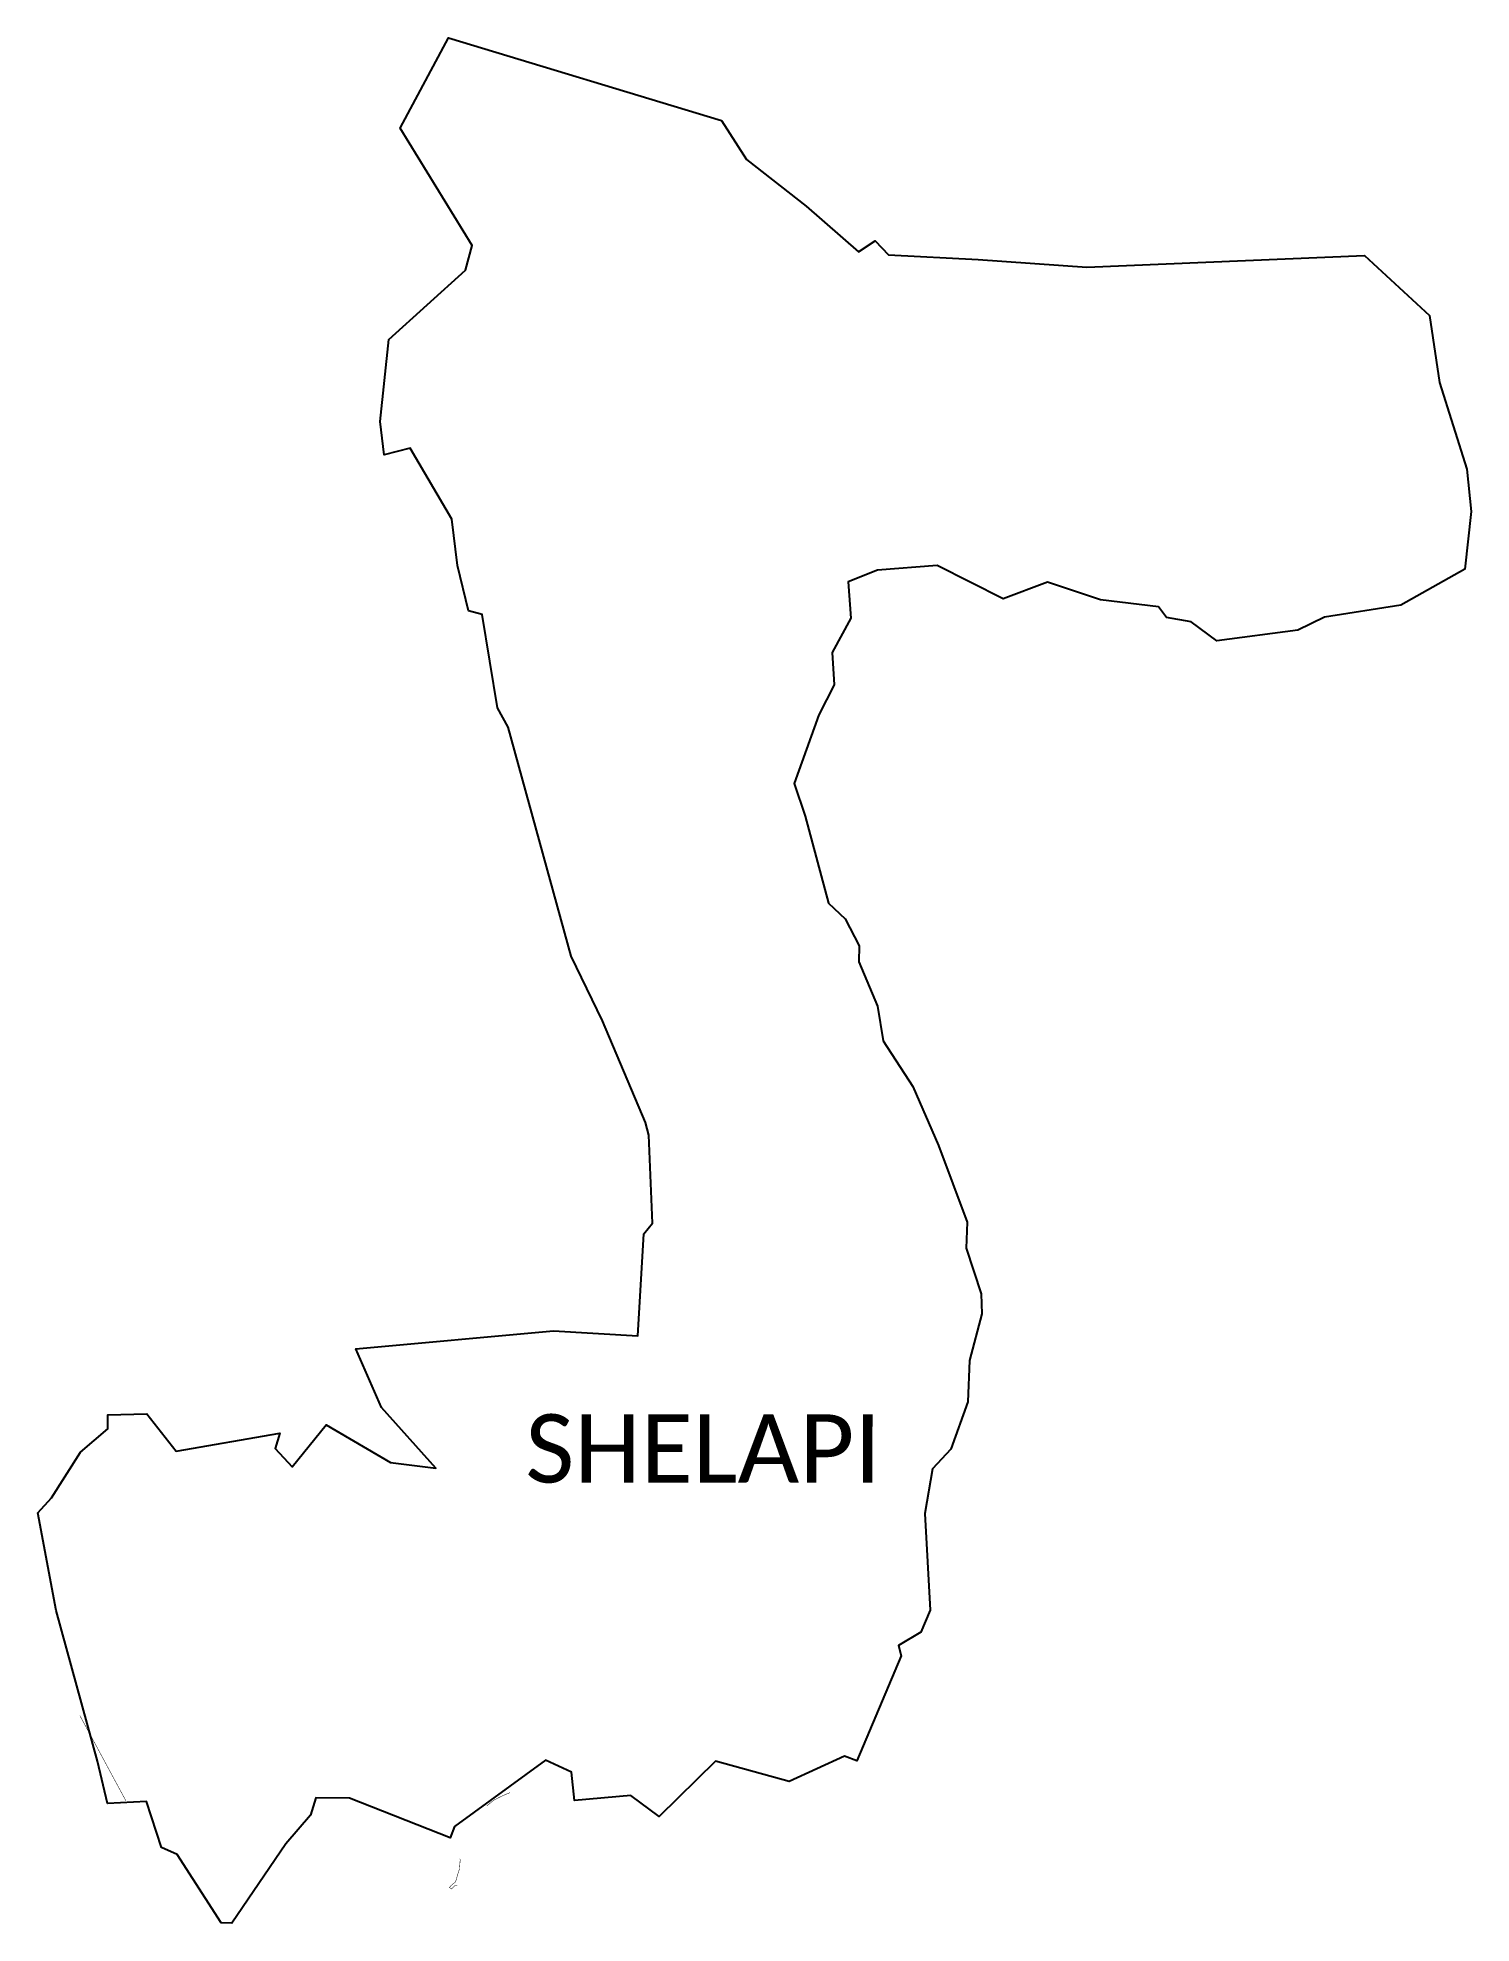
# Model space of a CAD drawing. Header units: metres. Extents: x 340396 to 343408, y 1762643 to 1766604.
import ezdxf

# ---------------------------------------------------------------- set-up
doc = ezdxf.new("R2010")
doc.units = ezdxf.units.M
for name, color, linetype in [('SEAWALL', 170, 'Continuous'), ('village', 3, 'Continuous'), ('VILLAGE NAME', 250, 'Continuous')]:
    doc.layers.add(name, color=color, linetype=linetype)
doc.styles.get("Standard").update_dxf_attribs({"font": 'calibri.ttf'})

msp = doc.modelspace()

# ---------------------------------------------------------------- linework, layer by layer
at = {"layer": 'SEAWALL', "color": 30, "const_width": 1, "flags": 128}
for points in [[(340484.7, 1763079), (340521.2, 1763011.5), (340561.2, 1762937.3), (340581.2, 1762900.4)], [(341339.6, 1762889.5), (341353.3, 1762901.1), (341366.4, 1762907.9), (341376, 1762912.4), (341388.5, 1762917.6)], [(341282.9, 1762778.6), (341283.8, 1762775.9), (341283.3, 1762772.7), (341281.9, 1762756.7), (341280.2, 1762751.9), (341277.5, 1762742.6), (341274.9, 1762733.6), (341272.6, 1762728.4), (341269.3, 1762726.8), (341264.2, 1762722), (341260.9, 1762718.3), (341265.3, 1762715), (341267.8, 1762717.6), (341272.8, 1762722.8), (341274.4, 1762723.2), (341275.6, 1762722.9), (341277.3, 1762722.1)]]:
    msp.add_lwpolyline(points, dxfattribs=at)
at = {"layer": 'village', "color": 3, "true_color": 0x00ff00}
msp.add_polyline3d([(343407.9, 1765608.6, 0), (343394.3, 1765487.7, 0), (343260, 1765412.3, 0), (343099.3, 1765386.8, 0), (343043.4, 1765359.5, 0), (342873.5, 1765336.8, 0), (342819, 1765376.8, 0), (342767.7, 1765386.1, 0), (342750.7, 1765408.5, 0), (342628.9, 1765423.4, 0), (342517.4, 1765460.2, 0), (342424.1, 1765425, 0), (342285.5, 1765495.1, 0), (342160.6, 1765485.7, 0), (342098.4, 1765460.9, 0), (342104.3, 1765384.4, 0), (342065.2, 1765312.2, 0), (342069.4, 1765244.4, 0), (342037.1, 1765181.6, 0), (341985.1, 1765037.2, 0), (342008.7, 1764968.5, 0), (342057.5, 1764786.2, 0), (342092.4, 1764753.1, 0), (342121.8, 1764696.3, 0), (342121, 1764662.9, 0), (342160.3, 1764569.4, 0), (342172.4, 1764496.9, 0), (342234.9, 1764401.1, 0), (342288.7, 1764276.8, 0), (342348.5, 1764115.8, 0), (342346.4, 1764061.2, 0), (342378.2, 1763965, 0), (342379.2, 1763923.4, 0), (342353.6, 1763825.5, 0), (342350.3, 1763738.4, 0), (342314.4, 1763639, 0), (342275.7, 1763597.7, 0), (342259.8, 1763503.8, 0), (342270.7, 1763300.9, 0), (342251.4, 1763254.6, 0), (342204.2, 1763226.8, 0), (342210.4, 1763204.9, 0), (342117.1, 1762984.1, 0), (342090.9, 1762994.2, 0), (341975, 1762940.8, 0), (341820.2, 1762983.8, 0), (341701.4, 1762867.1, 0), (341642.3, 1762911.1, 0), (341523.6, 1762901.1, 0), (341517.3, 1762960.2, 0), (341462.5, 1762985.7, 0), (341271.7, 1762846, 0), (341262.2, 1762822.5, 0), (341050.8, 1762905.9, 0), (340980, 1762906.4, 0), (340968.8, 1762870.3, 0), (340917.5, 1762810.1, 0), (340803.6, 1762643, 0), (340781.1, 1762644, 0), (340688.6, 1762787.4, 0), (340656, 1762802.3, 0), (340624.8, 1762899, 0), (340542.6, 1762894.6, 0), (340521.4, 1762983.6, 0), (340434.4, 1763299.9, 0), (340395.9, 1763505, 0), (340424.7, 1763536.8, 0), (340485.5, 1763632.8, 0), (340543.1, 1763681.8, 0), (340543.6, 1763711.1, 0), (340625.2, 1763713, 0), (340687.1, 1763635.1, 0), (340904.8, 1763672.6, 0), (340895, 1763640.3, 0), (340930.6, 1763601.9, 0), (341001.9, 1763690.1, 0), (341137, 1763611.3, 0), (341232.7, 1763599.1, 0), (341118.1, 1763726.3, 0), (341064, 1763850, 0), (341479.4, 1763887.9, 0), (341656.5, 1763877.1, 0), (341669.6, 1764091.5, 0), (341687.7, 1764113.7, 0), (341680.2, 1764298.4, 0), (341673.2, 1764324.9, 0), (341582.7, 1764538.8, 0), (341516.7, 1764674.6, 0), (341384.5, 1765155.8, 0), (341362.1, 1765196.1, 0), (341329.7, 1765392.3, 0), (341301.1, 1765400, 0), (341278.1, 1765495, 0), (341265.9, 1765592.8, 0), (341178.7, 1765742, 0), (341124, 1765728, 0), (341115.1, 1765797.7, 0), (341133.6, 1765970.2, 0), (341294.8, 1766115.8, 0), (341308.7, 1766167.6, 0), (341157.5, 1766413.7, 0), (341258.8, 1766604, 0), (341832.9, 1766429.8, 0), (341885.2, 1766348.3, 0), (342010.4, 1766249.9, 0), (342120.5, 1766153.9, 0), (342155.7, 1766177.2, 0), (342183.7, 1766147.7, 0), (342372.1, 1766138.3, 0), (342600.2, 1766121.9, 0), (343183.7, 1766146.6, 0), (343319.9, 1766020.8, 0), (343341.3, 1765879.9, 0), (343398.5, 1765697.9, 0)], close=True, dxfattribs=at)

# ---------------------------------------------------------------- texts
at = {"layer": 'VILLAGE NAME', "insert": (341420.4, 1763712.4), "char_height": 143.7, "attachment_point": 1, "rotation": 359.9793}
msp.add_mtext_dynamic_manual_height_columns('{\\fCalibri|b0|i0|c0|p34;SHELAPI}', width=1418, gutter_width=718.5, heights=[0], dxfattribs=at)

doc.saveas('drawing.dxf')
